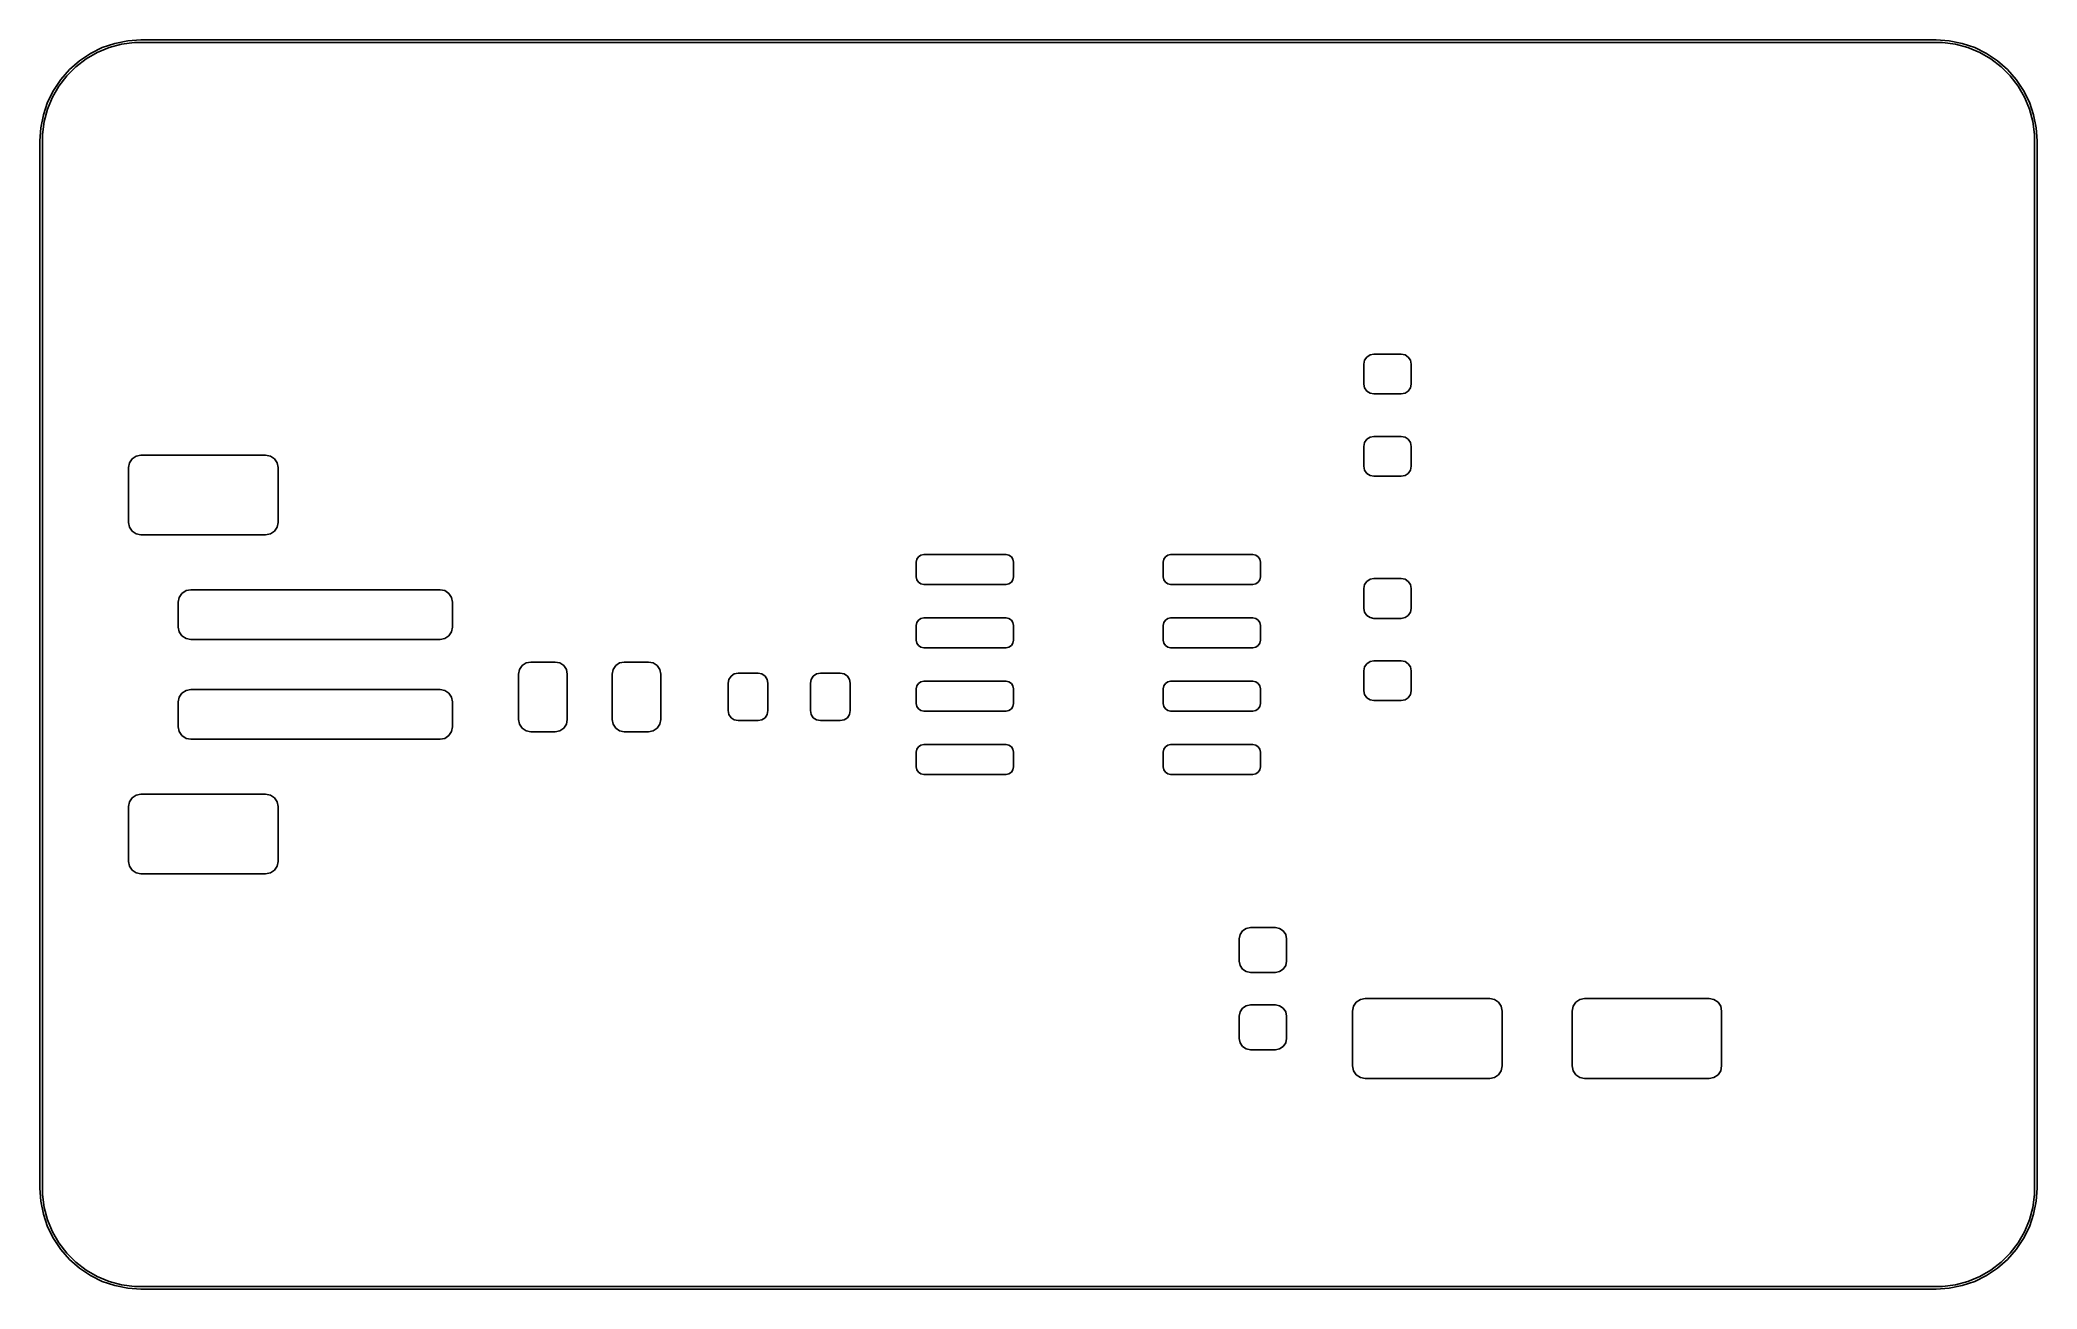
# Model space of a CAD drawing. Header units: millimetres. Extents: x 100 to 140, y -125 to -100.
import ezdxf

# ---------------------------------------------------------------- set-up
doc = ezdxf.new("R2010")
doc.units = ezdxf.units.MM
doc.layers.add('Edge.Cuts', color=254, linetype='CONTINUOUS', true_color=0xd0d2cd)
doc.layers.add('F.Mask', color=201, linetype='CONTINUOUS', true_color=0xd864ff)

msp = doc.modelspace()

# ---------------------------------------------------------------- linework, layer by layer
at = {"layer": 'Edge.Cuts', "linetype": 'CONTINUOUS'}
for p, q in [((101.225066, -100.129144), (101.475891, -100.044)), ((101.61387, -100.058792), (101.363795, -100.1258)), ((101.475891, -100.044), (101.735684, -99.992324)), ((101.870552, -100.025), (101.61387, -100.058792)), ((101.735684, -99.992324), (102, -99.975)), ((102, -100.025), (101.870552, -100.025)), ((102, -99.975), (138, -99.975)), ((138, -100.025), (102, -100.025)), ((138, -99.975), (138.264316, -99.992324)), ((138.129448, -100.025), (138, -100.025)), ((138.38613, -100.058793), (138.129448, -100.025)), ((138.264316, -99.992324), (138.524109, -100.044)), ((138.636205, -100.1258), (138.38613, -100.058793)), ((138.524109, -100.044), (138.774934, -100.129144)), ((100.694997, -100.51193), (100.51193, -100.694997)), ((100.568108, -100.568108), (100.767258, -100.393459)), ((100.900394, -100.354323), (100.694997, -100.51193)), ((100.767258, -100.393459), (100.9875, -100.246298)), ((101.124605, -100.224875), (100.900394, -100.354323)), ((100.9875, -100.246298), (101.225066, -100.129144)), ((101.363795, -100.1258), (101.124605, -100.224875)), ((138.875395, -100.224875), (138.636205, -100.1258)), ((138.774934, -100.129144), (139.0125, -100.246299)), ((139.099606, -100.354324), (138.875395, -100.224875)), ((139.0125, -100.246299), (139.232742, -100.39346)), ((139.305002, -100.51193), (139.099606, -100.354324)), ((139.232742, -100.39346), (139.431891, -100.568109)), ((139.48807, -100.694998), (139.305002, -100.51193)), ((100.354323, -100.900394), (100.224875, -101.124605)), ((100.246298, -100.9875), (100.393459, -100.767258)), ((100.51193, -100.694997), (100.354323, -100.900394)), ((100.393459, -100.767258), (100.568108, -100.568108)), ((139.431891, -100.568109), (139.60654, -100.767258)), ((139.645676, -100.900394), (139.48807, -100.694998)), ((139.60654, -100.767258), (139.753701, -100.9875)), ((139.775125, -101.124605), (139.645676, -100.900394)), ((100.044, -101.475891), (100.129144, -101.225066)), ((100.224875, -101.124605), (100.1258, -101.363795)), ((100.129144, -101.225066), (100.246298, -100.9875)), ((139.753701, -100.9875), (139.870856, -101.225066)), ((139.8742, -101.363795), (139.775125, -101.124605)), ((139.870856, -101.225066), (139.956, -101.475891)), ((99.992324, -101.735684), (100.044, -101.475891)), ((100.058792, -101.61387), (100.025, -101.870552)), ((100.1258, -101.363795), (100.058792, -101.61387)), ((139.941207, -101.61387), (139.8742, -101.363795)), ((139.975, -101.870552), (139.941207, -101.61387)), ((139.956, -101.475891), (140.007676, -101.735684)), ((99.975, -102), (99.992324, -101.735684)), ((99.975, -123), (99.975, -102)), ((100.025, -101.870552), (100.025, -102)), ((100.025, -102), (100.025, -123)), ((139.975, -102), (139.975, -101.870552)), ((139.975, -123), (139.975, -102)), ((140.007676, -101.735684), (140.025, -102)), ((140.025, -102), (140.025, -123)), ((99.992324, -123.264316), (99.975, -123)), ((100.044, -123.524109), (99.992324, -123.264316)), ((100.025, -123), (100.025, -123.129448)), ((100.025, -123.129448), (100.058793, -123.38613)), ((139.941207, -123.38613), (139.975, -123.129448)), ((140.007676, -123.264315), (139.955999, -123.524108)), ((139.975, -123.129448), (139.975, -123)), ((140.025, -123), (140.007676, -123.264315)), ((100.129144, -123.774934), (100.044, -123.524109)), ((100.058793, -123.38613), (100.1258, -123.636205)), ((100.1258, -123.636205), (100.224875, -123.875395)), ((139.775124, -123.875394), (139.8742, -123.636205)), ((139.955999, -123.524108), (139.870856, -123.774934)), ((139.8742, -123.636205), (139.941207, -123.38613)), ((100.246299, -124.0125), (100.129144, -123.774934)), ((100.224875, -123.875395), (100.354324, -124.099606)), ((100.39346, -124.232742), (100.246299, -124.0125)), ((100.354324, -124.099606), (100.51193, -124.305002)), ((139.488069, -124.305002), (139.645676, -124.099605)), ((139.753701, -124.0125), (139.60654, -124.232741)), ((139.645676, -124.099605), (139.775124, -123.875394)), ((139.870856, -123.774934), (139.753701, -124.0125)), ((100.568109, -124.431891), (100.39346, -124.232742)), ((100.51193, -124.305002), (100.694998, -124.48807)), ((100.767258, -124.60654), (100.568109, -124.431891)), ((100.694998, -124.48807), (100.900394, -124.645676)), ((139.099605, -124.645676), (139.305002, -124.488069)), ((139.431891, -124.431891), (139.232741, -124.60654)), ((139.305002, -124.488069), (139.488069, -124.305002)), ((139.60654, -124.232741), (139.431891, -124.431891)), ((100.9875, -124.753701), (100.767258, -124.60654)), ((100.900394, -124.645676), (101.124605, -124.775125)), ((101.225066, -124.870856), (100.9875, -124.753701)), ((101.124605, -124.775125), (101.363795, -124.8742)), ((101.475891, -124.956), (101.225066, -124.870856)), ((101.363795, -124.8742), (101.61387, -124.941207)), ((101.735684, -125.007676), (101.475891, -124.956)), ((101.61387, -124.941207), (101.870552, -124.975)), ((138.129448, -124.975), (138.38613, -124.941207)), ((138.524108, -124.955999), (138.264315, -125.007676)), ((138.38613, -124.941207), (138.636205, -124.8742)), ((138.774934, -124.870856), (138.524108, -124.955999)), ((138.636205, -124.8742), (138.875394, -124.775124)), ((139.0125, -124.753701), (138.774934, -124.870856)), ((138.875394, -124.775124), (139.099605, -124.645676)), ((139.232741, -124.60654), (139.0125, -124.753701)), ((102, -125.025), (101.735684, -125.007676)), ((101.870552, -124.975), (102, -124.975)), ((102, -124.975), (138, -124.975)), ((138, -125.025), (102, -125.025)), ((138, -124.975), (138.129448, -124.975)), ((138.264315, -125.007676), (138, -125.025))]:
    msp.add_line(p, q, dxfattribs=at)
at = {"layer": 'F.Mask', "linetype": 'CONTINUOUS'}
for p, q in [((126.525, -106.475), (126.540224, -106.398463)), ((126.525, -106.875), (126.525, -106.475)), ((126.540224, -106.398463), (126.583579, -106.333579)), ((126.583579, -106.333579), (126.648463, -106.290224)), ((126.648463, -106.290224), (126.725, -106.275)), ((126.725, -106.275), (127.275, -106.275)), ((127.275, -106.275), (127.351537, -106.290224)), ((127.351537, -106.290224), (127.416421, -106.333579)), ((127.416421, -106.333579), (127.459776, -106.398463)), ((127.459776, -106.398463), (127.475, -106.475)), ((127.475, -106.475), (127.475, -106.875)), ((126.540224, -106.951537), (126.525, -106.875)), ((127.475, -106.875), (127.459776, -106.951537)), ((126.583579, -107.016421), (126.540224, -106.951537)), ((126.648463, -107.059776), (126.583579, -107.016421)), ((126.725, -107.075), (126.648463, -107.059776)), ((127.275, -107.075), (126.725, -107.075)), ((127.351537, -107.059776), (127.275, -107.075)), ((127.416421, -107.016421), (127.351537, -107.059776)), ((127.459776, -106.951537), (127.416421, -107.016421)), ((126.525, -108.125), (126.540224, -108.048463)), ((126.525, -108.525), (126.525, -108.125)), ((126.540224, -108.048463), (126.583579, -107.983579)), ((126.583579, -107.983579), (126.648463, -107.940224)), ((126.648463, -107.940224), (126.725, -107.925)), ((126.725, -107.925), (127.275, -107.925)), ((127.275, -107.925), (127.351537, -107.940224)), ((127.351537, -107.940224), (127.416421, -107.983579)), ((127.416421, -107.983579), (127.459776, -108.048463)), ((127.459776, -108.048463), (127.475, -108.125)), ((127.475, -108.125), (127.475, -108.525)), ((101.75, -108.55), (101.76903, -108.454329)), ((101.76903, -108.454329), (101.823223, -108.373223)), ((101.823223, -108.373223), (101.904329, -108.31903)), ((101.904329, -108.31903), (102, -108.3)), ((102, -108.3), (104.5, -108.3)), ((104.5, -108.3), (104.595671, -108.31903)), ((104.595671, -108.31903), (104.676777, -108.373223)), ((104.676777, -108.373223), (104.73097, -108.454329)), ((104.73097, -108.454329), (104.75, -108.55)), ((126.540224, -108.601537), (126.525, -108.525)), ((127.475, -108.525), (127.459776, -108.601537)), ((101.75, -109.65), (101.75, -108.55)), ((104.75, -108.55), (104.75, -109.65)), ((126.583579, -108.666421), (126.540224, -108.601537)), ((126.648463, -108.709776), (126.583579, -108.666421)), ((126.725, -108.725), (126.648463, -108.709776)), ((127.275, -108.725), (126.725, -108.725)), ((127.351537, -108.709776), (127.275, -108.725)), ((127.416421, -108.666421), (127.351537, -108.709776)), ((127.459776, -108.601537), (127.416421, -108.666421)), ((101.76903, -109.745671), (101.75, -109.65)), ((104.75, -109.65), (104.73097, -109.745671)), ((101.823223, -109.826777), (101.76903, -109.745671)), ((101.904329, -109.88097), (101.823223, -109.826777)), ((102, -109.9), (101.904329, -109.88097)), ((104.5, -109.9), (102, -109.9)), ((104.595671, -109.88097), (104.5, -109.9)), ((104.676777, -109.826777), (104.595671, -109.88097)), ((104.73097, -109.745671), (104.676777, -109.826777)), ((117.55, -110.445), (117.561418, -110.387597)), ((117.55, -110.745), (117.55, -110.445)), ((117.561418, -110.387597), (117.593934, -110.338934)), ((117.593934, -110.338934), (117.642597, -110.306418)), ((117.642597, -110.306418), (117.7, -110.295)), ((117.7, -110.295), (119.35, -110.295)), ((119.35, -110.295), (119.407403, -110.306418)), ((119.407403, -110.306418), (119.456066, -110.338934)), ((119.456066, -110.338934), (119.488582, -110.387597)), ((119.488582, -110.387597), (119.5, -110.445)), ((119.5, -110.445), (119.5, -110.745)), ((122.5, -110.445), (122.511418, -110.387597)), ((122.5, -110.745), (122.5, -110.445)), ((122.511418, -110.387597), (122.543934, -110.338934)), ((122.543934, -110.338934), (122.592597, -110.306418)), ((122.592597, -110.306418), (122.65, -110.295)), ((122.65, -110.295), (124.3, -110.295)), ((124.3, -110.295), (124.357403, -110.306418)), ((124.357403, -110.306418), (124.406066, -110.338934)), ((124.406066, -110.338934), (124.438582, -110.387597)), ((124.438582, -110.387597), (124.45, -110.445)), ((124.45, -110.445), (124.45, -110.745)), ((117.561418, -110.802403), (117.55, -110.745)), ((117.593934, -110.851066), (117.561418, -110.802403)), ((117.642597, -110.883582), (117.593934, -110.851066)), ((117.7, -110.895), (117.642597, -110.883582)), ((119.35, -110.895), (117.7, -110.895)), ((119.407403, -110.883582), (119.35, -110.895)), ((119.456066, -110.851066), (119.407403, -110.883582)), ((119.488582, -110.802403), (119.456066, -110.851066)), ((119.5, -110.745), (119.488582, -110.802403)), ((122.511418, -110.802403), (122.5, -110.745)), ((122.543934, -110.851066), (122.511418, -110.802403)), ((122.592597, -110.883582), (122.543934, -110.851066)), ((122.65, -110.895), (122.592597, -110.883582)), ((124.3, -110.895), (122.65, -110.895)), ((124.357403, -110.883582), (124.3, -110.895)), ((124.406066, -110.851066), (124.357403, -110.883582)), ((124.438582, -110.802403), (124.406066, -110.851066)), ((124.45, -110.745), (124.438582, -110.802403)), ((126.525, -110.975), (126.540224, -110.898463)), ((126.540224, -110.898463), (126.583579, -110.833579)), ((126.583579, -110.833579), (126.648463, -110.790224)), ((126.648463, -110.790224), (126.725, -110.775)), ((126.725, -110.775), (127.275, -110.775)), ((127.275, -110.775), (127.351537, -110.790224)), ((127.351537, -110.790224), (127.416421, -110.833579)), ((127.416421, -110.833579), (127.459776, -110.898463)), ((127.459776, -110.898463), (127.475, -110.975)), ((102.75, -111.25), (102.76903, -111.154329)), ((102.75, -111.75), (102.75, -111.25)), ((102.76903, -111.154329), (102.823223, -111.073223)), ((102.823223, -111.073223), (102.904329, -111.01903)), ((102.904329, -111.01903), (103, -111)), ((103, -111), (108, -111)), ((108, -111), (108.095671, -111.01903)), ((108.095671, -111.01903), (108.176777, -111.073223)), ((108.176777, -111.073223), (108.23097, -111.154329)), ((108.23097, -111.154329), (108.25, -111.25)), ((108.25, -111.25), (108.25, -111.75)), ((126.525, -111.375), (126.525, -110.975)), ((127.475, -110.975), (127.475, -111.375)), ((117.55, -111.715), (117.561418, -111.657597)), ((117.55, -112.015), (117.55, -111.715)), ((117.561418, -111.657597), (117.593934, -111.608934)), ((117.593934, -111.608934), (117.642597, -111.576418)), ((117.642597, -111.576418), (117.7, -111.565)), ((117.7, -111.565), (119.35, -111.565)), ((119.35, -111.565), (119.407403, -111.576418)), ((119.407403, -111.576418), (119.456066, -111.608934)), ((119.456066, -111.608934), (119.488582, -111.657597)), ((119.488582, -111.657597), (119.5, -111.715)), ((119.5, -111.715), (119.5, -112.015)), ((122.5, -111.715), (122.511418, -111.657597)), ((122.5, -112.015), (122.5, -111.715)), ((122.511418, -111.657597), (122.543934, -111.608934)), ((122.543934, -111.608934), (122.592597, -111.576418)), ((122.592597, -111.576418), (122.65, -111.565)), ((122.65, -111.565), (124.3, -111.565)), ((124.3, -111.565), (124.357403, -111.576418)), ((124.357403, -111.576418), (124.406066, -111.608934)), ((124.406066, -111.608934), (124.438582, -111.657597)), ((124.438582, -111.657597), (124.45, -111.715)), ((124.45, -111.715), (124.45, -112.015)), ((126.540224, -111.451537), (126.525, -111.375)), ((126.583579, -111.516421), (126.540224, -111.451537)), ((126.648463, -111.559776), (126.583579, -111.516421)), ((126.725, -111.575), (126.648463, -111.559776)), ((127.275, -111.575), (126.725, -111.575)), ((127.351537, -111.559776), (127.275, -111.575)), ((127.416421, -111.516421), (127.351537, -111.559776)), ((127.459776, -111.451537), (127.416421, -111.516421)), ((127.475, -111.375), (127.459776, -111.451537)), ((102.76903, -111.845671), (102.75, -111.75)), ((102.823223, -111.926777), (102.76903, -111.845671)), ((102.904329, -111.98097), (102.823223, -111.926777)), ((103, -112), (102.904329, -111.98097)), ((108, -112), (103, -112)), ((108.095671, -111.98097), (108, -112)), ((108.176777, -111.926777), (108.095671, -111.98097)), ((108.23097, -111.845671), (108.176777, -111.926777)), ((108.25, -111.75), (108.23097, -111.845671)), ((117.561418, -112.072403), (117.55, -112.015)), ((117.593934, -112.121066), (117.561418, -112.072403)), ((117.642597, -112.153582), (117.593934, -112.121066)), ((119.456066, -112.121066), (119.407403, -112.153582)), ((119.488582, -112.072403), (119.456066, -112.121066)), ((119.5, -112.015), (119.488582, -112.072403)), ((122.511418, -112.072403), (122.5, -112.015)), ((122.543934, -112.121066), (122.511418, -112.072403)), ((122.592597, -112.153582), (122.543934, -112.121066)), ((124.406066, -112.121066), (124.357403, -112.153582)), ((124.438582, -112.072403), (124.406066, -112.121066)), ((124.45, -112.015), (124.438582, -112.072403)), ((109.593554, -112.600471), (109.646393, -112.521393)), ((109.646393, -112.521393), (109.725471, -112.468554)), ((109.725471, -112.468554), (109.81875, -112.45)), ((109.81875, -112.45), (110.30625, -112.45)), ((110.30625, -112.45), (110.399529, -112.468554)), ((110.399529, -112.468554), (110.478607, -112.521393)), ((110.478607, -112.521393), (110.531446, -112.600471)), ((111.468554, -112.600471), (111.521393, -112.521393)), ((111.521393, -112.521393), (111.600471, -112.468554)), ((111.600471, -112.468554), (111.69375, -112.45)), ((111.69375, -112.45), (112.18125, -112.45)), ((112.18125, -112.45), (112.274529, -112.468554)), ((112.274529, -112.468554), (112.353607, -112.521393)), ((112.353607, -112.521393), (112.406446, -112.600471)), ((117.7, -112.165), (117.642597, -112.153582)), ((119.35, -112.165), (117.7, -112.165)), ((119.407403, -112.153582), (119.35, -112.165)), ((122.65, -112.165), (122.592597, -112.153582)), ((124.3, -112.165), (122.65, -112.165)), ((124.357403, -112.153582), (124.3, -112.165)), ((126.540224, -112.548463), (126.583579, -112.483579)), ((126.583579, -112.483579), (126.648463, -112.440224)), ((126.648463, -112.440224), (126.725, -112.425)), ((126.725, -112.425), (127.275, -112.425)), ((127.275, -112.425), (127.351537, -112.440224)), ((127.351537, -112.440224), (127.416421, -112.483579)), ((127.416421, -112.483579), (127.459776, -112.548463)), ((109.575, -112.69375), (109.593554, -112.600471)), ((109.575, -113.60625), (109.575, -112.69375)), ((110.531446, -112.600471), (110.55, -112.69375)), ((110.55, -112.69375), (110.55, -113.60625)), ((111.45, -112.69375), (111.468554, -112.600471)), ((111.45, -113.60625), (111.45, -112.69375)), ((112.406446, -112.600471), (112.425, -112.69375)), ((112.425, -112.69375), (112.425, -113.60625)), ((113.775, -112.875), (113.790224, -112.798463)), ((113.775, -113.425), (113.775, -112.875)), ((113.790224, -112.798463), (113.833579, -112.733579)), ((113.833579, -112.733579), (113.898463, -112.690224)), ((113.898463, -112.690224), (113.975, -112.675)), ((113.975, -112.675), (114.375, -112.675)), ((114.375, -112.675), (114.451537, -112.690224)), ((114.451537, -112.690224), (114.516421, -112.733579)), ((114.516421, -112.733579), (114.559776, -112.798463)), ((114.559776, -112.798463), (114.575, -112.875)), ((114.575, -112.875), (114.575, -113.425)), ((115.425, -112.875), (115.440224, -112.798463)), ((115.425, -113.425), (115.425, -112.875)), ((115.440224, -112.798463), (115.483579, -112.733579)), ((115.483579, -112.733579), (115.548463, -112.690224)), ((115.548463, -112.690224), (115.625, -112.675)), ((115.625, -112.675), (116.025, -112.675)), ((116.025, -112.675), (116.101537, -112.690224)), ((116.101537, -112.690224), (116.166421, -112.733579)), ((116.166421, -112.733579), (116.209776, -112.798463)), ((116.209776, -112.798463), (116.225, -112.875)), ((116.225, -112.875), (116.225, -113.425)), ((117.55, -112.985), (117.561418, -112.927597)), ((117.561418, -112.927597), (117.593934, -112.878934)), ((117.593934, -112.878934), (117.642597, -112.846418)), ((117.642597, -112.846418), (117.7, -112.835)), ((117.7, -112.835), (119.35, -112.835)), ((119.35, -112.835), (119.407403, -112.846418)), ((119.407403, -112.846418), (119.456066, -112.878934)), ((119.456066, -112.878934), (119.488582, -112.927597)), ((119.488582, -112.927597), (119.5, -112.985)), ((122.5, -112.985), (122.511418, -112.927597)), ((122.511418, -112.927597), (122.543934, -112.878934)), ((122.543934, -112.878934), (122.592597, -112.846418)), ((122.592597, -112.846418), (122.65, -112.835)), ((122.65, -112.835), (124.3, -112.835)), ((124.3, -112.835), (124.357403, -112.846418)), ((124.357403, -112.846418), (124.406066, -112.878934)), ((124.406066, -112.878934), (124.438582, -112.927597)), ((124.438582, -112.927597), (124.45, -112.985)), ((126.525, -112.625), (126.540224, -112.548463)), ((126.525, -113.025), (126.525, -112.625)), ((127.459776, -112.548463), (127.475, -112.625)), ((127.475, -112.625), (127.475, -113.025)), ((102.75, -113.25), (102.76903, -113.154329)), ((102.75, -113.75), (102.75, -113.25)), ((102.76903, -113.154329), (102.823223, -113.073223)), ((102.823223, -113.073223), (102.904329, -113.01903)), ((102.904329, -113.01903), (103, -113)), ((103, -113), (108, -113)), ((108, -113), (108.095671, -113.01903)), ((108.095671, -113.01903), (108.176777, -113.073223)), ((108.176777, -113.073223), (108.23097, -113.154329)), ((108.23097, -113.154329), (108.25, -113.25)), ((108.25, -113.25), (108.25, -113.75)), ((117.55, -113.285), (117.55, -112.985)), ((117.561418, -113.342403), (117.55, -113.285)), ((119.5, -113.285), (119.488582, -113.342403)), ((119.5, -112.985), (119.5, -113.285)), ((122.5, -113.285), (122.5, -112.985)), ((122.511418, -113.342403), (122.5, -113.285)), ((124.45, -113.285), (124.438582, -113.342403)), ((124.45, -112.985), (124.45, -113.285)), ((126.540224, -113.101537), (126.525, -113.025)), ((126.583579, -113.166421), (126.540224, -113.101537)), ((126.648463, -113.209776), (126.583579, -113.166421)), ((126.725, -113.225), (126.648463, -113.209776)), ((127.275, -113.225), (126.725, -113.225)), ((127.351537, -113.209776), (127.275, -113.225)), ((127.416421, -113.166421), (127.351537, -113.209776)), ((127.459776, -113.101537), (127.416421, -113.166421)), ((127.475, -113.025), (127.459776, -113.101537)), ((109.593554, -113.699529), (109.575, -113.60625)), ((109.646393, -113.778607), (109.593554, -113.699529)), ((110.531446, -113.699529), (110.478607, -113.778607)), ((110.55, -113.60625), (110.531446, -113.699529)), ((111.468554, -113.699529), (111.45, -113.60625)), ((111.521393, -113.778607), (111.468554, -113.699529)), ((112.406446, -113.699529), (112.353607, -113.778607)), ((112.425, -113.60625), (112.406446, -113.699529)), ((113.790224, -113.501537), (113.775, -113.425)), ((113.833579, -113.566421), (113.790224, -113.501537)), ((113.898463, -113.609776), (113.833579, -113.566421)), ((113.975, -113.625), (113.898463, -113.609776)), ((114.375, -113.625), (113.975, -113.625)), ((114.451537, -113.609776), (114.375, -113.625)), ((114.516421, -113.566421), (114.451537, -113.609776)), ((114.559776, -113.501537), (114.516421, -113.566421)), ((114.575, -113.425), (114.559776, -113.501537)), ((115.440224, -113.501537), (115.425, -113.425)), ((115.483579, -113.566421), (115.440224, -113.501537)), ((115.548463, -113.609776), (115.483579, -113.566421)), ((115.625, -113.625), (115.548463, -113.609776)), ((116.025, -113.625), (115.625, -113.625)), ((116.101537, -113.609776), (116.025, -113.625)), ((116.166421, -113.566421), (116.101537, -113.609776)), ((116.209776, -113.501537), (116.166421, -113.566421)), ((116.225, -113.425), (116.209776, -113.501537)), ((117.593934, -113.391066), (117.561418, -113.342403)), ((117.642597, -113.423582), (117.593934, -113.391066)), ((117.7, -113.435), (117.642597, -113.423582)), ((119.35, -113.435), (117.7, -113.435)), ((119.407403, -113.423582), (119.35, -113.435)), ((119.456066, -113.391066), (119.407403, -113.423582)), ((119.488582, -113.342403), (119.456066, -113.391066)), ((122.543934, -113.391066), (122.511418, -113.342403)), ((122.592597, -113.423582), (122.543934, -113.391066)), ((122.65, -113.435), (122.592597, -113.423582)), ((124.3, -113.435), (122.65, -113.435)), ((124.357403, -113.423582), (124.3, -113.435)), ((124.406066, -113.391066), (124.357403, -113.423582)), ((124.438582, -113.342403), (124.406066, -113.391066)), ((102.76903, -113.845671), (102.75, -113.75)), ((102.823223, -113.926777), (102.76903, -113.845671)), ((102.904329, -113.98097), (102.823223, -113.926777)), ((103, -114), (102.904329, -113.98097)), ((108, -114), (103, -114)), ((108.095671, -113.98097), (108, -114)), ((108.176777, -113.926777), (108.095671, -113.98097)), ((108.23097, -113.845671), (108.176777, -113.926777)), ((108.25, -113.75), (108.23097, -113.845671)), ((109.725471, -113.831446), (109.646393, -113.778607)), ((109.81875, -113.85), (109.725471, -113.831446)), ((110.30625, -113.85), (109.81875, -113.85)), ((110.399529, -113.831446), (110.30625, -113.85)), ((110.478607, -113.778607), (110.399529, -113.831446)), ((111.600471, -113.831446), (111.521393, -113.778607)), ((111.69375, -113.85), (111.600471, -113.831446)), ((112.18125, -113.85), (111.69375, -113.85)), ((112.274529, -113.831446), (112.18125, -113.85)), ((112.353607, -113.778607), (112.274529, -113.831446)), ((117.593934, -114.148934), (117.642597, -114.116418)), ((117.642597, -114.116418), (117.7, -114.105)), ((117.7, -114.105), (119.35, -114.105)), ((119.35, -114.105), (119.407403, -114.116418)), ((119.407403, -114.116418), (119.456066, -114.148934)), ((122.543934, -114.148934), (122.592597, -114.116418)), ((122.592597, -114.116418), (122.65, -114.105)), ((122.65, -114.105), (124.3, -114.105)), ((124.3, -114.105), (124.357403, -114.116418)), ((124.357403, -114.116418), (124.406066, -114.148934)), ((117.55, -114.255), (117.561418, -114.197597)), ((117.55, -114.555), (117.55, -114.255)), ((117.561418, -114.197597), (117.593934, -114.148934)), ((119.456066, -114.148934), (119.488582, -114.197597)), ((119.488582, -114.197597), (119.5, -114.255)), ((119.5, -114.255), (119.5, -114.555)), ((122.5, -114.255), (122.511418, -114.197597)), ((122.5, -114.555), (122.5, -114.255)), ((122.511418, -114.197597), (122.543934, -114.148934)), ((124.406066, -114.148934), (124.438582, -114.197597)), ((124.438582, -114.197597), (124.45, -114.255)), ((124.45, -114.255), (124.45, -114.555)), ((117.561418, -114.612403), (117.55, -114.555)), ((117.593934, -114.661066), (117.561418, -114.612403)), ((117.642597, -114.693582), (117.593934, -114.661066)), ((117.7, -114.705), (117.642597, -114.693582)), ((119.35, -114.705), (117.7, -114.705)), ((119.407403, -114.693582), (119.35, -114.705)), ((119.456066, -114.661066), (119.407403, -114.693582)), ((119.488582, -114.612403), (119.456066, -114.661066)), ((119.5, -114.555), (119.488582, -114.612403)), ((122.511418, -114.612403), (122.5, -114.555)), ((122.543934, -114.661066), (122.511418, -114.612403)), ((122.592597, -114.693582), (122.543934, -114.661066)), ((122.65, -114.705), (122.592597, -114.693582)), ((124.3, -114.705), (122.65, -114.705)), ((124.357403, -114.693582), (124.3, -114.705)), ((124.406066, -114.661066), (124.357403, -114.693582)), ((124.438582, -114.612403), (124.406066, -114.661066)), ((124.45, -114.555), (124.438582, -114.612403)), ((101.75, -115.35), (101.76903, -115.254329)), ((101.76903, -115.254329), (101.823223, -115.173223)), ((101.823223, -115.173223), (101.904329, -115.11903)), ((101.904329, -115.11903), (102, -115.1)), ((102, -115.1), (104.5, -115.1)), ((104.5, -115.1), (104.595671, -115.11903)), ((104.595671, -115.11903), (104.676777, -115.173223)), ((104.676777, -115.173223), (104.73097, -115.254329)), ((104.73097, -115.254329), (104.75, -115.35)), ((101.75, -116.45), (101.75, -115.35)), ((104.75, -115.35), (104.75, -116.45)), ((101.76903, -116.545671), (101.75, -116.45)), ((104.75, -116.45), (104.73097, -116.545671)), ((101.823223, -116.626777), (101.76903, -116.545671)), ((101.904329, -116.68097), (101.823223, -116.626777)), ((102, -116.7), (101.904329, -116.68097)), ((104.5, -116.7), (102, -116.7)), ((104.595671, -116.68097), (104.5, -116.7)), ((104.676777, -116.626777), (104.595671, -116.68097)), ((104.73097, -116.545671), (104.676777, -116.626777)), ((124.025, -118), (124.042127, -117.913896)), ((124.025, -118.45), (124.025, -118)), ((124.042127, -117.913896), (124.090901, -117.840901)), ((124.090901, -117.840901), (124.163896, -117.792127)), ((124.163896, -117.792127), (124.25, -117.775)), ((124.25, -117.775), (124.75, -117.775)), ((124.75, -117.775), (124.836104, -117.792127)), ((124.836104, -117.792127), (124.909099, -117.840901)), ((124.909099, -117.840901), (124.957873, -117.913896)), ((124.957873, -117.913896), (124.975, -118)), ((124.975, -118), (124.975, -118.45)), ((124.042127, -118.536104), (124.025, -118.45)), ((124.090901, -118.609099), (124.042127, -118.536104)), ((124.957873, -118.536104), (124.909099, -118.609099)), ((124.975, -118.45), (124.957873, -118.536104)), ((124.163896, -118.657873), (124.090901, -118.609099)), ((124.25, -118.675), (124.163896, -118.657873)), ((124.75, -118.675), (124.25, -118.675)), ((124.836104, -118.657873), (124.75, -118.675)), ((124.909099, -118.609099), (124.836104, -118.657873)), ((124.090901, -119.390901), (124.163896, -119.342127)), ((124.163896, -119.342127), (124.25, -119.325)), ((124.25, -119.325), (124.75, -119.325)), ((124.75, -119.325), (124.836104, -119.342127)), ((124.836104, -119.342127), (124.909099, -119.390901)), ((126.31903, -119.354329), (126.373223, -119.273223)), ((126.373223, -119.273223), (126.454329, -119.21903)), ((126.454329, -119.21903), (126.55, -119.2)), ((126.55, -119.2), (129.05, -119.2)), ((129.05, -119.2), (129.145671, -119.21903)), ((129.145671, -119.21903), (129.226777, -119.273223)), ((129.226777, -119.273223), (129.28097, -119.354329)), ((130.71903, -119.354329), (130.773223, -119.273223)), ((130.773223, -119.273223), (130.854329, -119.21903)), ((130.854329, -119.21903), (130.95, -119.2)), ((130.95, -119.2), (133.45, -119.2)), ((133.45, -119.2), (133.545671, -119.21903)), ((133.545671, -119.21903), (133.626777, -119.273223)), ((133.626777, -119.273223), (133.68097, -119.354329)), ((124.025, -119.55), (124.042127, -119.463896)), ((124.025, -120), (124.025, -119.55)), ((124.042127, -119.463896), (124.090901, -119.390901)), ((124.909099, -119.390901), (124.957873, -119.463896)), ((124.957873, -119.463896), (124.975, -119.55)), ((124.975, -119.55), (124.975, -120)), ((126.3, -119.45), (126.31903, -119.354329)), ((126.3, -120.55), (126.3, -119.45)), ((129.28097, -119.354329), (129.3, -119.45)), ((129.3, -119.45), (129.3, -120.55)), ((130.7, -119.45), (130.71903, -119.354329)), ((130.7, -120.55), (130.7, -119.45)), ((133.68097, -119.354329), (133.7, -119.45)), ((133.7, -119.45), (133.7, -120.55)), ((124.042127, -120.086104), (124.025, -120)), ((124.090901, -120.159099), (124.042127, -120.086104)), ((124.957873, -120.086104), (124.909099, -120.159099)), ((124.975, -120), (124.957873, -120.086104)), ((124.163896, -120.207873), (124.090901, -120.159099)), ((124.25, -120.225), (124.163896, -120.207873)), ((124.75, -120.225), (124.25, -120.225)), ((124.836104, -120.207873), (124.75, -120.225)), ((124.909099, -120.159099), (124.836104, -120.207873)), ((126.31903, -120.645671), (126.3, -120.55)), ((129.3, -120.55), (129.28097, -120.645671)), ((130.71903, -120.645671), (130.7, -120.55)), ((133.7, -120.55), (133.68097, -120.645671)), ((126.373223, -120.726777), (126.31903, -120.645671)), ((126.454329, -120.78097), (126.373223, -120.726777)), ((126.55, -120.8), (126.454329, -120.78097)), ((129.05, -120.8), (126.55, -120.8)), ((129.145671, -120.78097), (129.05, -120.8)), ((129.226777, -120.726777), (129.145671, -120.78097)), ((129.28097, -120.645671), (129.226777, -120.726777)), ((130.773223, -120.726777), (130.71903, -120.645671)), ((130.854329, -120.78097), (130.773223, -120.726777)), ((130.95, -120.8), (130.854329, -120.78097)), ((133.45, -120.8), (130.95, -120.8)), ((133.545671, -120.78097), (133.45, -120.8)), ((133.626777, -120.726777), (133.545671, -120.78097)), ((133.68097, -120.645671), (133.626777, -120.726777))]:
    msp.add_line(p, q, dxfattribs=at)

doc.saveas('drawing.dxf')
